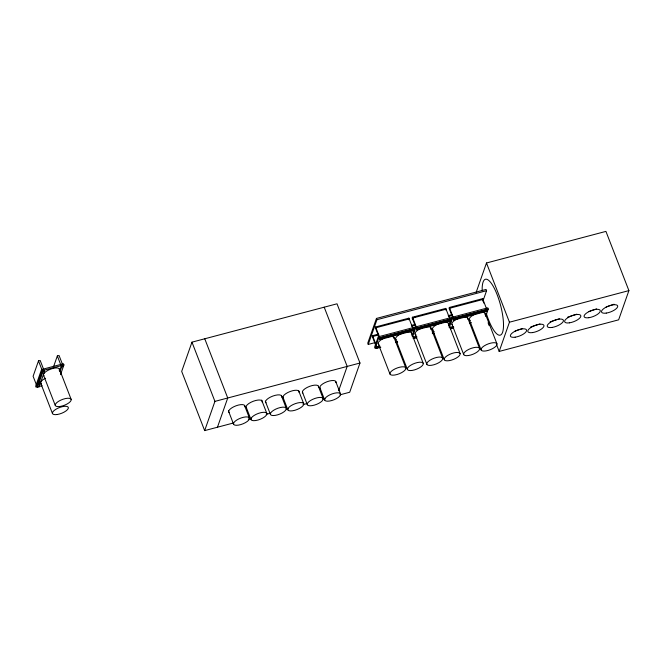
<?xml version="1.0" encoding="UTF-8"?>
<svg xmlns="http://www.w3.org/2000/svg" width="662" height="662" viewBox="0 0 662 662"><rect width="100%" height="100%" fill="white"/><g stroke="black" fill="none" stroke-linecap="round" stroke-linejoin="round"><path stroke-width="0.99" d="M43.808 369.801L40.192 360.484L38.495 360.898L33.1 376.256L37.386 387.303L39.091 386.848L44.478 371.531L44.164 370.728L42.476 371.142L37.072 386.5M41.524 369.553L35.715 386.095L36.178 387.295L41.987 370.753L41.524 369.553L63.453 363.752L63.916 364.952L60.499 374.684M37.386 387.303L42.782 371.936L42.476 371.142M39.455 384.134L40.465 381.262M53.299 367.443L57.337 355.949L59.059 355.494L62.675 364.803M59.63 370.985L61.309 366.194L63.039 365.738L63.345 366.533L61.616 366.996L59.936 371.779M339.863 394.85L349.702 392.243L359.979 363.024L337.008 303.8L191.963 342.163L181.686 371.39L204.657 430.606L233.38 423.01M204.657 430.606L214.927 401.379L191.963 342.163M217.459 427.222L227.728 397.994L204.757 338.779M338.621 390.762L347.178 366.409L324.206 307.185M482.904 301.169L486.578 290.709L486.082 289.435L376.446 318.43L367.758 343.139L368.254 344.422L375.23 342.577M368.254 344.422L376.943 319.705L376.446 318.43M378.432 334.111L372.574 335.659L372.292 336.453L376.885 348.295L380.791 347.26M413.138 330.81L413.187 329.196L379.914 338.001L379.64 338.787L379.947 339.581L413.138 330.81L413.502 329.999L408.909 318.157L375.635 326.954L375.354 327.74L378.912 336.925M372.607 337.256L372.88 336.453L378.738 334.906M375.668 328.542L375.942 327.756L409.215 318.952L408.851 319.763M375.147 348.154L378.705 338.034L414.536 328.559L414.073 327.359L378.242 336.834L374.684 346.962L375.147 348.154L379.127 347.103M376.579 347.5L376.86 346.698L379.789 345.928M376.885 348.295L376.86 346.698M379.947 339.581L380.228 338.795L375.635 326.954M416.497 329.039L416.77 328.253L450.052 319.448L450.359 320.251L449.994 321.062L416.803 329.841L412.211 318L412.492 317.206L445.766 308.409L449.688 318.521M412.525 318.794L412.798 318.008L446.072 309.204L445.716 310.015M411.954 335.915L415.099 327.086L450.93 317.611L451.401 318.811L448.811 326.176M412.649 336.569L415.562 328.286L415.099 327.086M413.436 337.752L413.717 336.95L416.646 336.18M413.717 336.95L413.742 338.547L416.671 337.777M416.803 329.841L416.77 328.253M486.545 308.773L482.623 298.661L449.349 307.458L449.076 308.252L453.669 320.094L486.86 311.314L487.215 310.503L486.909 309.708L453.636 318.505L453.354 319.291M449.382 309.046L449.663 308.26L482.937 299.456M449.043 325.621L451.956 317.338L487.795 307.863L488.258 309.063L485.668 316.428M449.184 327.74L452.419 318.538L451.956 317.338M453.536 328.029L450.607 328.799L450.292 328.004L450.574 327.21L453.503 326.432M450.607 328.799L450.574 327.21M453.669 320.094L453.636 318.505M476.21 292.207L486.479 262.988L605.929 231.394L628.9 290.61L618.631 319.837L499.181 351.431L496.583 344.745M499.181 351.431L509.45 322.204L486.479 262.988M408.545 318.968L408.909 318.157M445.402 309.22L445.766 308.409M450.052 319.448L449.994 321.062M482.267 299.472L482.623 298.661M486.909 309.708L486.86 311.314M596.644 308.831L588.717 311.661M614.055 304.23L606.119 307.06M522.583 328.509L514.995 331.157M539.993 323.908L530.667 326.987M559.448 318.761L550.122 321.848M576.85 314.16L567.524 317.239M41.987 370.753L63.916 364.952M39.166 386.5L42.161 385.714M376.943 319.705L486.578 290.709M412.211 318L415.14 317.222M411.383 325.398L415.289 324.363M448.24 315.65L452.146 314.615M411.698 326.192L415.595 325.158M448.555 316.444L452.46 315.41M415.562 328.286L451.401 318.811M452.419 318.538L488.258 309.063M380.228 338.795L413.502 329.999M417.085 329.047L450.359 320.251M453.942 319.299L487.215 310.503M395.404 341.799L397.357 341.278M432.261 332.051L434.214 331.53M450.292 328.004L453.222 327.227M377.166 347.5L380.096 346.723M395.711 342.593L397.663 342.08M414.023 337.752L416.952 336.975M450.888 328.004L453.809 327.227M469.432 323.097L471.385 322.584M412.997 338.15L415.984 337.355M432.294 333.648L434.247 333.127M509.45 322.204L628.9 290.61M214.927 401.379L359.979 363.024M248.316 419.063L251.295 418.268M266.232 414.321L270.212 413.27M286.141 409.058L288.127 408.528M303.064 404.581L307.044 403.53M322.973 399.318L324.959 398.789M42.782 371.936L44.478 371.531M485.163 313.449L496.955 343.851A8.49 3.07 -21.2 0 1 485.941 350.918A8.49 3.07 -21.2 0 1 484.179 345.895A8.49 3.07 -21.2 0 1 496.955 343.851M488.068 322.775L489.177 325.638M469.333 319.597L481.125 349.999M467.761 318.05L479.553 348.452A8.49 3.07 -21.2 0 1 468.539 355.519A8.49 3.07 -21.2 0 1 466.768 350.496A8.49 3.07 -21.2 0 1 479.553 348.452M449.349 307.458L453.271 317.57M451.931 324.206L463.723 354.6M448.306 323.197L460.098 353.599A8.49 3.07 -21.2 0 1 449.076 360.666A8.49 3.07 -21.2 0 1 447.322 355.643A8.49 3.07 -21.2 0 1 460.098 353.599M432.476 329.345L444.268 359.747M430.896 327.798L442.688 358.2A8.49 3.07 -21.2 0 1 431.682 365.267A8.49 3.07 -21.2 0 1 429.911 360.244A8.49 3.07 -21.2 0 1 442.688 358.2M412.492 317.206L416.415 327.318M415.066 333.946L426.858 364.348M411.45 332.945L423.241 363.347A8.49 3.07 -21.2 0 1 412.219 370.414A8.49 3.07 -21.2 0 1 410.465 365.391A8.49 3.07 -21.2 0 1 423.241 363.347M395.611 339.093L407.403 369.495M394.039 337.546L405.831 367.948A8.49 3.07 -21.2 0 1 394.825 375.015A8.49 3.07 -21.2 0 1 393.054 369.992A8.49 3.07 -21.2 0 1 405.831 367.948M378.242 336.834L378.705 338.034M378.209 343.694L390.001 374.096M372.574 335.659L376.132 344.836M335.75 381.569L340.558 393.964A8.49 3.07 -21.2 0 1 329.535 401.031A8.49 3.07 -21.2 0 1 327.781 396A8.49 3.07 -21.2 0 1 340.558 393.964M319.912 387.717L324.719 400.105M318.339 386.169L323.147 398.565A8.49 3.07 -21.2 0 1 312.133 405.632A8.49 3.07 -21.2 0 1 310.37 400.609A8.49 3.07 -21.2 0 1 323.147 398.565M302.509 392.318L307.317 404.714M298.545 390.439L303.692 403.712A8.49 3.07 -21.2 0 1 292.678 410.779A8.49 3.07 -21.2 0 1 290.924 405.748A8.49 3.07 -21.2 0 1 303.692 403.712M282.691 396.513L287.862 409.852M281.482 395.917L286.29 408.313A8.49 3.07 -21.2 0 1 275.276 415.38A8.49 3.07 -21.2 0 1 273.505 410.357A8.49 3.07 -21.2 0 1 286.29 408.313M265.28 401.122L270.46 414.462M261.664 400.113L266.836 413.46A8.49 3.07 -21.2 0 1 255.813 420.519A8.49 3.07 -21.2 0 1 254.059 415.496A8.49 3.07 -21.2 0 1 266.836 413.46M246.198 407.204L251.006 419.6M244.617 405.665L249.433 418.053A8.49 3.07 -21.2 0 1 238.419 425.128A8.49 3.07 -21.2 0 1 236.648 420.105A8.49 3.07 -21.2 0 1 249.433 418.053M228.423 410.87L233.595 424.21M57.337 355.949L60.945 365.267M61.309 366.194L61.616 366.996M59.365 368.991L71.157 399.393A8.49 3.07 -21.2 0 1 60.134 406.46A8.49 3.07 -21.2 0 1 58.38 401.437A8.49 3.07 -21.2 0 1 71.157 399.393M38.495 360.898L42.111 370.207M43.526 375.139L55.318 405.541M40.705 383.182L52.497 413.576M38.777 386.054L39.091 386.848M229.16 412.55A8.631 3.12 -21.2 0 1 235.937 405.831A8.631 3.12 -21.2 0 1 244.775 406.741M266.016 402.802A8.631 3.12 -21.2 0 1 272.794 396.083A8.631 3.12 -21.2 0 1 281.631 396.993M246.562 407.949A8.631 3.12 -21.2 0 1 253.339 401.23A8.631 3.12 -21.2 0 1 262.177 402.14M283.419 398.201A8.631 3.12 -21.2 0 1 290.196 391.482A8.631 3.12 -21.2 0 1 299.042 392.392M302.873 393.054A8.631 3.12 -21.2 0 1 309.651 386.343A8.631 3.12 -21.2 0 1 318.496 387.245M320.284 388.453A8.631 3.12 -21.2 0 1 327.061 381.734A8.631 3.12 -21.2 0 1 335.899 382.644M482.176 290.899A28.921 7.977 75.2 0 1 494.671 289.021A28.921 7.977 75.2 0 1 502.59 332.307A28.921 7.977 75.2 0 1 486.264 313.242M483.682 303.031A28.921 7.977 75.2 0 1 483.541 302.302M483.401 301.582A28.921 7.977 75.2 0 1 482.929 298.744M443.3 322.311A8.49 3.07 -21.2 0 1 448.356 324.032M433.262 330.139A8.49 3.07 -21.2 0 1 437.963 324.008M438.567 323.743A8.49 3.07 -21.2 0 1 439.394 323.404M440.644 322.965A8.49 3.07 -21.2 0 1 441.48 322.717M426.08 326.879A8.49 3.07 -21.2 0 1 430.656 329.312M416.059 334.831A8.49 3.07 -21.2 0 1 415.686 334.649M415.388 334.426A8.49 3.07 -21.2 0 1 420.353 328.708M420.751 328.526A8.49 3.07 -21.2 0 1 421.975 328.013M423.44 327.508A8.49 3.07 -21.2 0 1 423.854 327.384M408.098 331.869A8.49 3.07 -21.2 0 1 411.441 333.971M396.232 339.788A8.49 3.07 -21.2 0 1 402.115 333.317M403.572 332.787A8.49 3.07 -21.2 0 1 403.994 332.647M406.046 332.134A8.49 3.07 -21.2 0 1 406.824 331.993M390.853 336.462A8.49 3.07 -21.2 0 1 394.031 338.572M379.003 344.488A8.49 3.07 -21.2 0 1 384.705 337.926M385.532 337.603A8.49 3.07 -21.2 0 1 386.368 337.322M388.23 336.817A8.49 3.07 -21.2 0 1 389.223 336.627M480.918 312.447A8.49 3.07 -21.2 0 1 485.031 314.764M470.326 320.474A8.49 3.07 -21.2 0 1 475.225 314.078M475.63 313.904A8.49 3.07 -21.2 0 1 476.872 313.432M478.336 312.977A8.49 3.07 -21.2 0 1 478.957 312.812M463.127 317.106A8.49 3.07 -21.2 0 1 467.711 319.167M452.46 324.852A8.49 3.07 -21.2 0 1 457.608 318.778M458.418 318.43A8.49 3.07 -21.2 0 1 459.254 318.108M461.133 317.52A8.49 3.07 -21.2 0 1 461.538 317.421M41.408 383.927A8.49 3.07 -21.2 0 1 45.405 378.225M43.642 373.997A8.49 3.07 -21.2 0 1 53.258 368.337A8.49 3.07 -21.2 0 1 59.224 370.306M43.982 375.735A8.49 3.07 -21.2 0 1 43.51 374.378M515.144 337.19A8.631 3.12 -21.2 0 0 526.563 330.065A8.631 3.12 -21.2 0 0 513.729 331.952A8.631 3.12 -21.2 0 0 515.144 337.19M552 327.45A8.631 3.12 -21.2 0 0 563.42 320.317A8.631 3.12 -21.2 0 0 550.585 322.204A8.631 3.12 -21.2 0 0 552 327.45M532.546 332.589A8.631 3.12 -21.2 0 0 543.965 325.456A8.631 3.12 -21.2 0 0 531.131 327.351A8.631 3.12 -21.2 0 0 532.546 332.589M569.411 322.841A8.631 3.12 -21.2 0 0 580.822 315.708A8.631 3.12 -21.2 0 0 567.988 317.603A8.631 3.12 -21.2 0 0 569.411 322.841M588.866 317.702A8.631 3.12 -21.2 0 0 600.277 310.569A8.631 3.12 -21.2 0 0 587.442 312.456A8.631 3.12 -21.2 0 0 588.866 317.702M606.268 313.093A8.631 3.12 -21.2 0 0 617.687 305.96A8.631 3.12 -21.2 0 0 604.853 307.855A8.631 3.12 -21.2 0 0 606.268 313.093M57.321 414.495A8.49 3.07 -21.2 0 0 68.327 407.428A8.49 3.07 -21.2 0 0 55.55 409.48A8.49 3.07 -21.2 0 0 57.321 414.495"/></g></svg>
